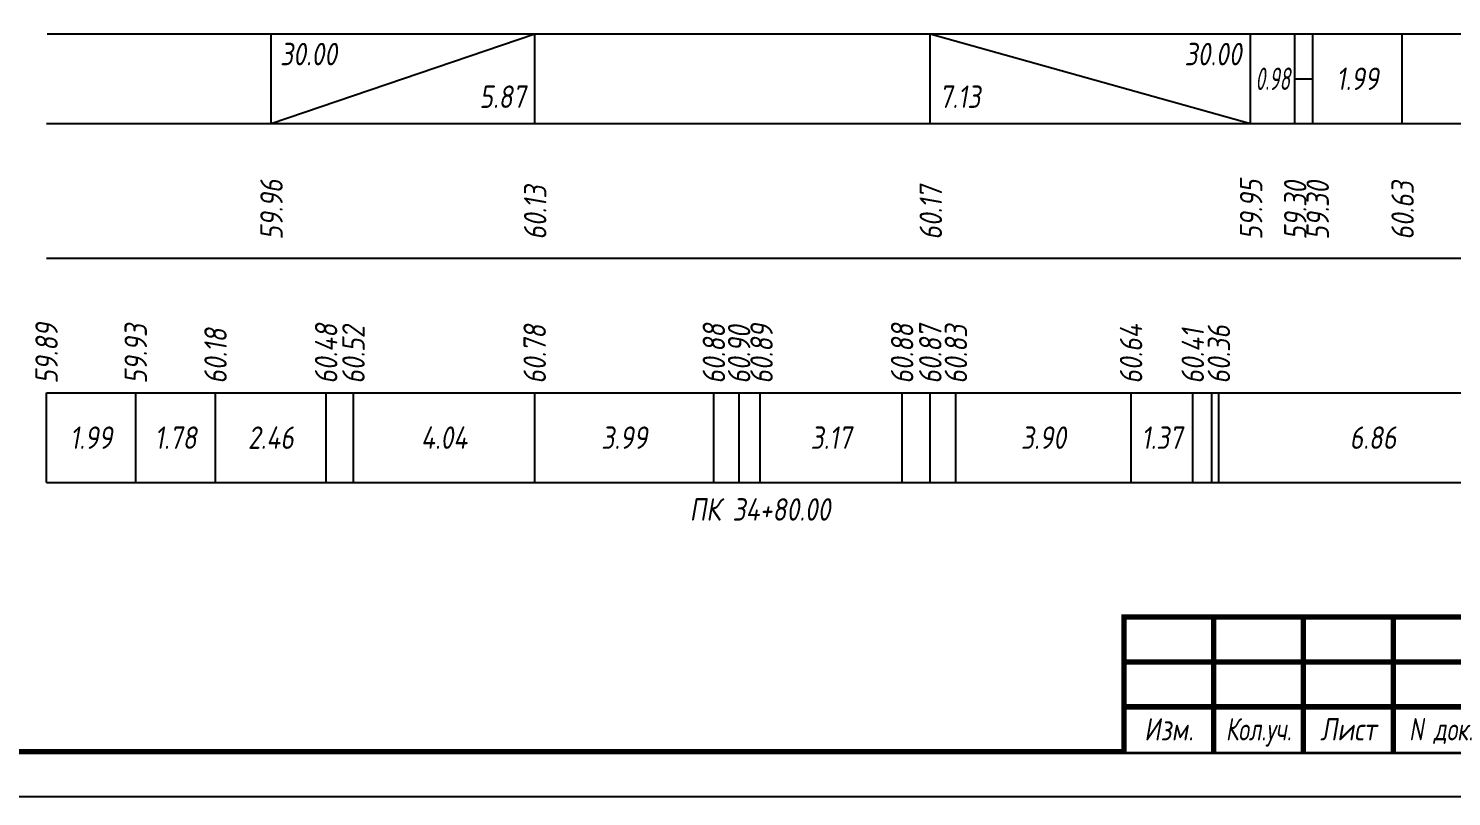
# Model space of a CAD drawing. Extents: x -717 to 1451, y -133302 to 233.
# Drawn here: x 77.9 to 236.4, y -54403.4 to -54317.8 of the extents above; entities that cross this region are included whole.
import ezdxf
from ezdxf.enums import TextEntityAlignment as Align

# ---------------------------------------------------------------- set-up
doc = ezdxf.new("R2010")
doc.units = 0
for name, color, linetype in [('Зарамочное оформление', 7, 'Continuous'), ('Код_510', 7, 'Continuous'), ('Код_516', 1, 'Continuous'), ('Подписи поперечников', 7, 'Continuous'), ('Таблица', 7, 'Continuous')]:
    doc.layers.add(name, color=color, linetype=linetype)
doc.styles.add('М', font='romand.shx', dxfattribs={"width": 0.8, "oblique": 10, "height": 2.5})

# ---------------------------------------------------------------- blocks, each defined once
blk = doc.blocks.new('Штамп')
at = {"linetype": 'Continuous'}
blk.add_wipeout([(199.95, -411.25), (384.95, -411.25), (384.95, -426.25), (199.95, -426.25)], dxfattribs=at).dxf.layer = 'Зарамочное оформление'
at = {"layer": 'Зарамочное оформление', "linetype": 'Continuous', "lineweight": -3, "const_width": 0.6, "flags": 128}
for points in [[(199.95, -426.25), (199.95, -411.25), (384.95, -411.25)], [(209.95, -411.25), (209.95, -426.25)], [(219.95, -411.25), (219.95, -426.25)], [(229.95, -411.25), (229.95, -426.25)], [(199.95, -416.25), (264.95, -416.25)], [(199.95, -421.25), (264.95, -421.25)]]:
    blk.add_lwpolyline(points, dxfattribs=at)
at = {"layer": 'Зарамочное оформление', "linetype": 'Continuous', "style": 'М', "oblique": 10}
for s, width, p in [('Изм.', 0.8, (204.95, -423.75)), ('Кол.уч.', 0.7, (214.95, -423.75)), ('Лист', 0.8, (224.95, -423.75)), ('N док.', 0.7, (235.28, -423.75))]:
    blk.add_text(s, height=2.5, dxfattribs=dict(at, width=width)).set_placement(p, align=Align.MIDDLE_CENTER)
blk = doc.blocks.new('шифр')
blk.add_blockref('Штамп', (0, -54032))

msp = doc.modelspace()

# ---------------------------------------------------------------- linework, layer by layer
at = {"flags": 128}
msp.add_lwpolyline([(-30.054, -54403.421), (389.946, -54403.421), (389.946, -54106.421), (-30.054, -54106.421)], close=True, dxfattribs=at)
at = {"const_width": 0.6, "flags": 128}
msp.add_lwpolyline([(-10.054, -54398.421), (384.946, -54398.421), (384.946, -54111.421), (-10.054, -54111.421)], close=True, dxfattribs=at)
at = {"layer": 'Код_510'}
for p, q in [((79.946, -54368.421), (79.946, -54358.421)), ((89.877, -54368.421), (89.877, -54358.421)), ((98.767, -54368.421), (98.767, -54358.421)), ((111.086, -54368.421), (111.086, -54358.421)), ((114.13, -54368.421), (114.13, -54358.421)), ((134.32, -54368.421), (134.32, -54358.421)), ((154.277, -54368.421), (154.277, -54358.421)), ((157.09, -54368.421), (157.09, -54358.421)), ((159.42, -54368.421), (159.42, -54358.421)), ((175.246, -54368.421), (175.246, -54358.421)), ((178.387, -54368.421), (178.387, -54358.421)), ((181.238, -54368.421), (181.238, -54358.421)), ((200.746, -54368.421), (200.746, -54358.421)), ((207.621, -54368.421), (207.621, -54358.421)), ((209.745, -54368.421), (209.745, -54358.421)), ((210.532, -54368.421), (210.532, -54358.421))]:
    msp.add_line(p, q, dxfattribs=at)
at = {"layer": 'Код_516'}
for p, q in [((104.946, -54328.421), (104.946, -54318.421)), ((104.946, -54328.421), (134.32, -54318.421)), ((134.32, -54328.421), (134.32, -54318.421)), ((178.387, -54328.421), (178.387, -54318.421)), ((178.387, -54318.421), (214.061, -54328.421)), ((214.061, -54328.421), (214.061, -54318.421)), ((218.984, -54328.421), (218.984, -54318.421)), ((220.984, -54328.421), (220.984, -54318.421)), ((230.941, -54328.421), (230.941, -54318.421)), ((218.984, -54323.421), (220.984, -54323.421))]:
    msp.add_line(p, q, dxfattribs=at)
at = {"layer": 'Таблица'}
for p, q in [((80, -54318.421), (255.995, -54318.421)), ((79.946, -54328.421), (255.941, -54328.421)), ((79.946, -54343.421), (255.941, -54343.421)), ((79.946, -54358.421), (255.941, -54358.421)), ((79.946, -54368.421), (255.941, -54368.421))]:
    msp.add_line(p, q, dxfattribs=at)

# ---------------------------------------------------------------- texts
at = {"layer": 'Код_510', "style": 'М', "oblique": 10, "width": 0.8}
for s, p in [('59.89', (79.946, -54357.421)), ('59.93', (89.877, -54357.421)), ('60.48', (111.086, -54357.421)), ('60.52', (114.13, -54357.421)), ('60.78', (134.32, -54357.421)), ('60.88', (154.277, -54357.421)), ('60.90', (157.09, -54357.421)), ('60.89', (159.59, -54357.421)), ('60.88', (175.246, -54357.421)), ('60.87', (178.387, -54357.421)), ('60.83', (181.238, -54357.421)), ('60.64', (200.746, -54357.421)), ('60.36', (210.532, -54357.421)), ('60.18', (98.767, -54357.421)), ('60.41', (207.621, -54357.421))]:
    msp.add_text(s, height=2.5, rotation=90, dxfattribs=at).set_placement(p, align=Align.MIDDLE_LEFT)
for s, p in [('1.99', (84.911, -54363.421)), ('1.78', (94.322, -54363.421)), ('2.46', (104.927, -54363.421)), ('4.04', (124.225, -54363.421)), ('3.99', (144.298, -54363.421)), ('3.17', (167.333, -54363.421)), ('3.90', (190.992, -54363.421)), ('1.37', (204.183, -54363.421)), ('6.86', (227.694, -54363.421))]:
    msp.add_text(s, height=2.5, dxfattribs=at).set_placement(p, align=Align.MIDDLE_CENTER)
at = {"layer": 'Код_516', "style": 'М', "oblique": 10, "width": 0.8}
msp.add_text('30.00', height=2.5, dxfattribs=at).set_placement((105.946, -54319.421), align=Align.TOP_LEFT)
msp.add_text('30.00', height=2.5, dxfattribs=at).set_placement((213.061, -54319.421), align=Align.TOP_RIGHT)
at = {"layer": 'Код_516', "style": 'М', "oblique": 10}
for s, width, p in [('0.98', 0.6, (216.523, -54323.421)), ('1.99', 0.8, (225.962, -54323.421))]:
    msp.add_text(s, height=2.5, dxfattribs=dict(at, width=width)).set_placement(p, align=Align.MIDDLE_CENTER)
at = {"layer": 'Код_516', "style": 'М', "oblique": 10, "width": 0.8}
msp.add_text('5.87', height=2.5, dxfattribs=at).set_placement((133.32, -54327.421), align=Align.BOTTOM_RIGHT)
msp.add_text('7.13', height=2.5, dxfattribs=at).set_placement((179.387, -54327.421), align=Align.BOTTOM_LEFT)
for s, p in [('59.96', (105, -54341.371)), ('60.17', (178.441, -54341.371)), ('59.95', (214.116, -54341.371)), ('59.30', (219.038, -54341.371)), ('59.30', (221.538, -54341.371)), ('60.63', (230.995, -54341.371)), ('60.13', (134.374, -54341.371))]:
    msp.add_text(s, height=2.5, rotation=90, dxfattribs=at).set_placement(p, align=Align.MIDDLE_LEFT)
at = {"layer": 'Подписи поперечников', "style": 'М', "oblique": 10, "width": 0.8}
msp.add_text('ПК 34+80.00', height=2.5, dxfattribs=at).set_placement((159.42, -54373.421), align=Align.BOTTOM_CENTER)

# ---------------------------------------------------------------- next in the draw order: block references
msp.add_blockref('шифр', (0, 59.829))

doc.saveas('drawing.dxf')
